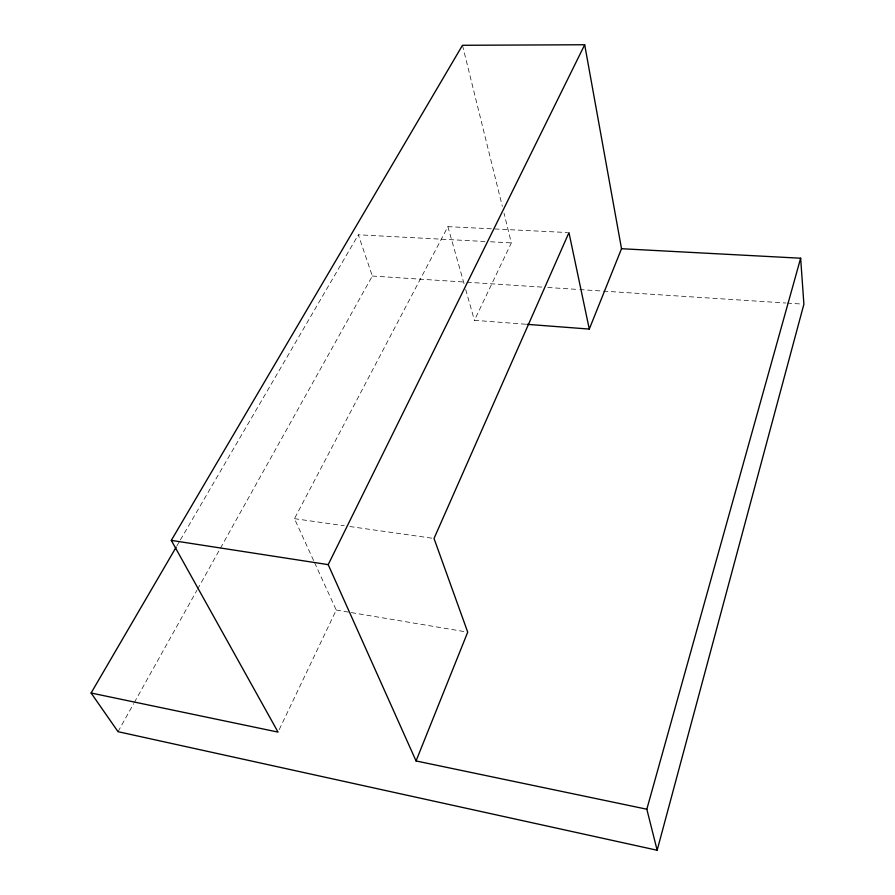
<?xml version="1.0" encoding="UTF-8"?>
<svg xmlns="http://www.w3.org/2000/svg" width="895" height="895" viewBox="0 0 895 895"><rect width="100%" height="100%" fill="white"/><g stroke="black" fill="none" stroke-linecap="round" stroke-linejoin="round"><path stroke-width="0.67" stroke-dasharray="4.47 3.36" d="M279.24 729.582L336.24 610.054L314.19 561.825M525.633 324.225L474.428 320.32L511.347 242.892L503.986 213.111M313.608 560.561L294.455 518.675L447.892 226.659L567.564 232.543M118.028 731.685L133.668 703.66M134.351 702.452L196.9 590.364M197.582 589.145L372.331 276.04L358.336 234.781L484.922 241.493M176.897 545.894L179.705 541.072M180.41 539.864L358.336 234.781M490.482 241.784L511.347 242.892M372.331 276.04L465.601 282.126M467 282.216L542.169 287.116M547.74 287.485L578.371 289.477M579.759 289.577L602.033 291.02M603.431 291.121L785.81 303.013M787.197 303.103L802.513 304.099M294.455 518.675L344.206 525.734M349.732 526.517L432.643 538.287M336.24 610.054L349.934 612.359M351.31 612.583L467.716 632.15M447.892 226.659L464.192 284.196M465.702 289.544L474.428 320.32M462.48 45.287L502.319 206.342"/><path stroke-width="1.34" d="M176.192 547.102L91.1 693.01L118.028 731.685L657.154 850.25L803.9 304.199L800.645 258.219L621.522 248.72L589.29 329.08L527.01 324.326M657.154 850.25L646.828 809.214L800.645 258.219M646.828 809.214L416.052 760.951L467.716 632.15L434.019 538.477L568.963 232.61L589.29 329.08M416.052 760.951L328.197 564.644L584.692 44.75L462.48 45.287L171.303 540.39L278.043 732.099L91.1 693.01M171.303 540.39L328.197 564.644M584.692 44.75L621.522 248.72"/></g></svg>
